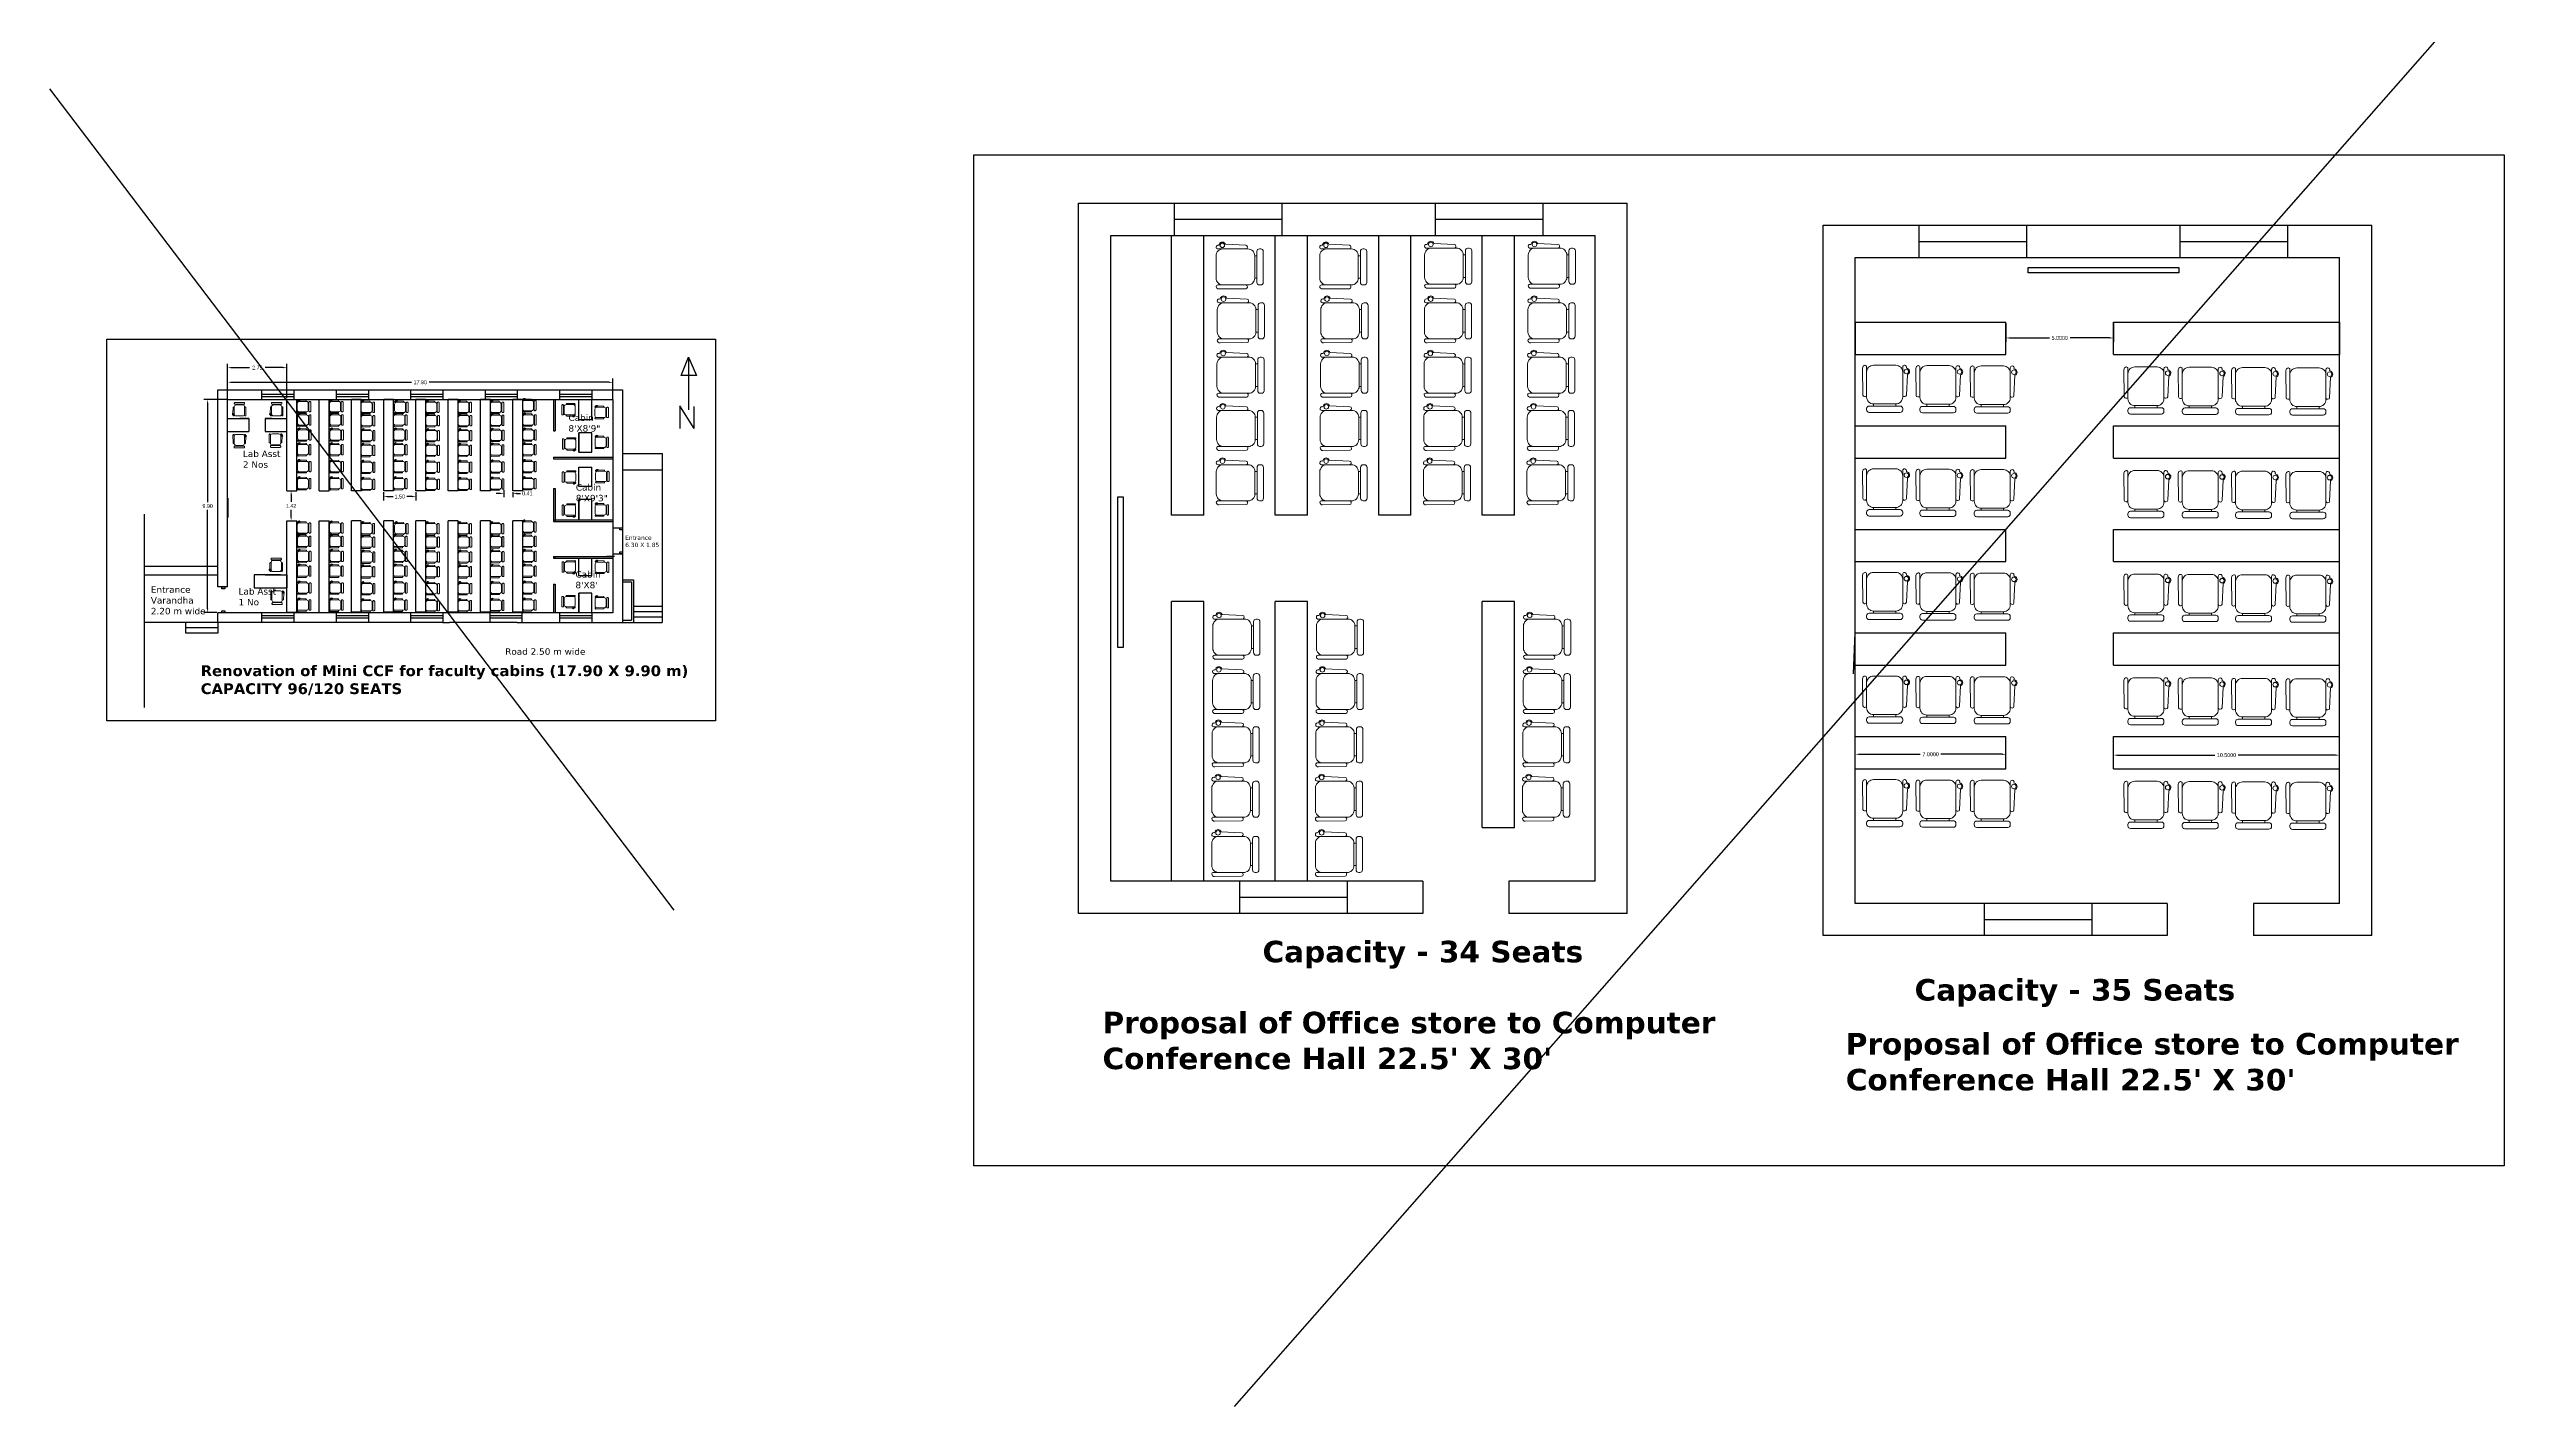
# Model space of a CAD drawing. Header units: inches. Extents: x 23 to 629, y -355 to 51.
# Drawn here: x 133 to 248.1, y -97.2 to -34.2 of the extents above; entities that cross this region are included whole.
import ezdxf

# ---------------------------------------------------------------- set-up
doc = ezdxf.new("R2010")
doc.units = ezdxf.units.IN
doc.header["$MEASUREMENT"] = 0
doc.layers.add('FUR', color=252, linetype='Continuous', lineweight=9)
doc.layers.add('FURN', color=252, linetype='Continuous', lineweight=9)
doc.dimstyles.get("Standard").update_dxf_attribs({"dimtxt": 0.18, "dimasz": 0.18, "dimexe": 0.18, "dimexo": 0.0625, "dimgap": 0.09, "dimtad": 0, "dimtih": 1, "dimtoh": 1, "dimdec": 4, "dimzin": 0, "dimdsep": 46, "dimtxsty": 'Standard', "dimcen": 0.09, "dimadec": 0, "dimazin": 0, "dimtfac": 1, "dimtdec": 4, "dimtofl": 0, "dimtmove": 0, "dimatfit": 3, "dimfxl": 1, "dimtolj": 1, "dimtzin": 0, "dimarcsym": 0})

# ---------------------------------------------------------------- blocks, each defined once
blk = doc.blocks.new('*D46')
at = {"color": 0, "lineweight": -2}
for p, q in [((141.22, -50.46), (140.17, -50.46)), ((140.35, -50.64), (140.35, -55.23)), ((140.35, -60.18), (140.35, -55.59)), ((140.77, -60.36), (140.17, -60.36))]:
    blk.add_line(p, q, dxfattribs=at)
at = {"color": 0}
for points in [[(140.32, -50.64), (140.38, -50.64), (140.35, -50.46)], [(140.32, -60.18), (140.38, -60.18), (140.35, -60.36)]]:
    blk.add_solid(points, dxfattribs=at)
at = {"layer": 'Defpoints', "color": 0}
for p in [(141.28, -50.46), (140.35, -60.36), (140.83, -60.36)]:
    blk.add_point(p, dxfattribs=at)
at = {"color": 0, "insert": (140.35, -55.41), "char_height": 0.18, "attachment_point": 5}
blk.add_mtext('\\A1;9.90', dxfattribs=at)
blk = doc.blocks.new('*D47')
at = {"color": 0, "lineweight": -2}
for p, q in [((141.28, -50.46), (141.28, -49.48)), ((159.18, -50.46), (159.18, -49.48)), ((141.46, -49.66), (149.83, -49.66)), ((159, -49.66), (150.64, -49.66))]:
    blk.add_line(p, q, dxfattribs=at)
at = {"color": 0}
for points in [[(141.46, -49.63), (141.46, -49.69), (141.28, -49.66)], [(159, -49.63), (159, -49.69), (159.18, -49.66)]]:
    blk.add_solid(points, dxfattribs=at)
at = {"layer": 'Defpoints', "color": 0}
for p in [(141.28, -50.52), (159.18, -49.66), (159.18, -50.52)]:
    blk.add_point(p, dxfattribs=at)
at = {"color": 0, "insert": (150.23, -49.66), "char_height": 0.18, "attachment_point": 5}
blk.add_mtext('\\A1;17.90', dxfattribs=at)
blk = doc.blocks.new('CINE CHAIR')
at = {"layer": 'FUR', "color": 48, "lineweight": 0}
for p, q in [((448043.776, 57308.306), (448043.8, 57308.306)), ((448043.776, 57308.058), (448043.8, 57308.058))]:
    blk.add_line(p, q, dxfattribs=at)
blk.add_lwpolyline([(448043.45, 57308.434), (448043.678, 57308.423, -0.388092), (448043.695, 57308.404), (448043.695, 57308.401, -0.414214), (448043.676, 57308.382), (448043.367, 57308.382, -0.414214), (448043.348, 57308.401), (448043.348, 57308.404, -0.491313), (448043.377, 57308.423), (448043.384, 57308.436)], format="xyb", dxfattribs=at)
for points in [[(448043.424, 57308.382), (448043.7, 57308.382, -0.414214), (448043.776, 57308.306), (448043.776, 57308.058, -0.414214), (448043.7, 57307.982), (448043.424, 57307.982, -0.414214), (448043.348, 57308.058), (448043.348, 57308.306, -0.414214)], [(448043.828, 57308.382), (448043.842, 57308.382, -0.414214), (448043.871, 57308.353), (448043.871, 57308.01, -0.414214), (448043.842, 57307.982), (448043.828, 57307.982, -0.414214), (448043.8, 57308.01), (448043.8, 57308.353, -0.414214)], [(448043.379, 57307.938), (448043.678, 57307.94, 0.393133), (448043.695, 57307.959), (448043.695, 57307.963, 0.414214), (448043.676, 57307.982), (448043.367, 57307.982, 0.414214), (448043.348, 57307.963), (448043.348, 57307.966, 0.435766)]]:
    blk.add_lwpolyline(points, format="xyb", close=True, dxfattribs=at)
blk.add_circle((448043.417, 57308.422), 0.0249, dxfattribs=at)
blk.add_arc((448043.417, 57308.422), 0.0356, 19.6628, 156.9494, dxfattribs=at)
blk = doc.blocks.new('*D48')
at = {"color": 0, "lineweight": -2}
for p, q in [((144.09, -54.7), (144.41, -54.7)), ((144.23, -54.88), (144.23, -55.22)), ((144.09, -56.1), (144.41, -56.1)), ((144.23, -55.92), (144.23, -55.58))]:
    blk.add_line(p, q, dxfattribs=at)
at = {"color": 0}
for points in [[(144.2, -54.88), (144.26, -54.88), (144.23, -54.7)], [(144.2, -55.92), (144.26, -55.92), (144.23, -56.1)]]:
    blk.add_solid(points, dxfattribs=at)
at = {"layer": 'Defpoints', "color": 0}
for p in [(144.03, -54.7), (144.23, -54.7), (144.03, -56.1)]:
    blk.add_point(p, dxfattribs=at)
at = {"color": 0, "insert": (144.23, -55.4), "char_height": 0.18, "attachment_point": 5}
blk.add_mtext('\\A1;1.42', dxfattribs=at)
blk = doc.blocks.new('*D49')
at = {"color": 0, "lineweight": -2}
for p, q in [((148.53, -54.76), (148.53, -55.15)), ((148.71, -54.97), (148.97, -54.97)), ((149.85, -54.97), (149.6, -54.97)), ((150.03, -54.76), (150.03, -55.15))]:
    blk.add_line(p, q, dxfattribs=at)
at = {"color": 0}
for points in [[(148.71, -54.94), (148.71, -55), (148.53, -54.97)], [(149.85, -54.94), (149.85, -55), (150.03, -54.97)]]:
    blk.add_solid(points, dxfattribs=at)
at = {"layer": 'Defpoints', "color": 0}
for p in [(148.53, -54.7), (150.03, -54.7), (150.03, -54.97)]:
    blk.add_point(p, dxfattribs=at)
at = {"color": 0, "insert": (149.28, -54.97), "char_height": 0.18, "attachment_point": 5}
blk.add_mtext('\\A1;1.50', dxfattribs=at)
blk = doc.blocks.new('*D50')
at = {"color": 0, "lineweight": -2}
for p, q in [((153.94, -54.82), (153.76, -54.82)), ((154.12, -54.65), (154.12, -55)), ((154.53, -54.76), (154.53, -55)), ((154.71, -54.82), (154.89, -54.82))]:
    blk.add_line(p, q, dxfattribs=at)
at = {"color": 0}
for points in [[(153.94, -54.79), (153.94, -54.85), (154.12, -54.82)], [(154.71, -54.79), (154.71, -54.85), (154.53, -54.82)]]:
    blk.add_solid(points, dxfattribs=at)
at = {"layer": 'Defpoints', "color": 0}
for p in [(154.12, -54.59), (154.53, -54.7), (154.53, -54.82)]:
    blk.add_point(p, dxfattribs=at)
at = {"color": 0, "insert": (155.21, -54.82), "char_height": 0.18, "attachment_point": 5}
blk.add_mtext('\\A1;0.41', dxfattribs=at)
blk = doc.blocks.new('*D51')
at = {"color": 0, "lineweight": -2}
for p, q in [((141.28, -50.4), (141.28, -48.8)), ((141.46, -48.98), (142.3, -48.98)), ((143.85, -48.98), (143.02, -48.98)), ((144.03, -50.4), (144.03, -48.8))]:
    blk.add_line(p, q, dxfattribs=at)
at = {"color": 0}
for points in [[(141.46, -48.95), (141.46, -49.01), (141.28, -48.98)], [(143.85, -48.95), (143.85, -49.01), (144.03, -48.98)]]:
    blk.add_solid(points, dxfattribs=at)
at = {"layer": 'Defpoints', "color": 0}
for p in [(144.03, -48.98), (141.28, -50.46), (144.03, -50.46)]:
    blk.add_point(p, dxfattribs=at)
at = {"color": 0, "insert": (142.66, -48.98), "char_height": 0.18, "attachment_point": 5}
blk.add_mtext('\\A1;2.75', dxfattribs=at)
blk = doc.blocks.new('*D64')
at = {"color": 0, "lineweight": -2}
for p, q in [((223.92, -46.93), (223.92, -47.78)), ((228.92, -46.93), (228.92, -47.78)), ((224.1, -47.6), (225.94, -47.6)), ((228.74, -47.6), (226.9, -47.6))]:
    blk.add_line(p, q, dxfattribs=at)
at = {"color": 0}
for points in [[(224.1, -47.57), (224.1, -47.63), (223.92, -47.6)], [(228.74, -47.57), (228.74, -47.63), (228.92, -47.6)]]:
    blk.add_solid(points, dxfattribs=at)
at = {"layer": 'Defpoints', "color": 0}
for p in [(223.92, -46.87), (228.92, -46.87), (228.92, -47.6)]:
    blk.add_point(p, dxfattribs=at)
at = {"color": 0, "insert": (226.42, -47.6), "char_height": 0.18, "attachment_point": 5}
blk.add_mtext('\\A1;5.0000', dxfattribs=at)
blk = doc.blocks.new('*D65')
at = {"color": 0, "lineweight": -2}
for p, q in [((228.92, -67.55), (228.92, -66.8)), ((229.1, -66.98), (233.63, -66.98)), ((239.24, -66.98), (234.71, -66.98)), ((239.42, -67.55), (239.42, -66.8))]:
    blk.add_line(p, q, dxfattribs=at)
at = {"color": 0}
for points in [[(229.1, -66.95), (229.1, -67.01), (228.92, -66.98)], [(239.24, -66.95), (239.24, -67.01), (239.42, -66.98)]]:
    blk.add_solid(points, dxfattribs=at)
at = {"layer": 'Defpoints', "color": 0}
for p in [(228.92, -66.98), (228.92, -67.62), (239.42, -67.62)]:
    blk.add_point(p, dxfattribs=at)
at = {"color": 0, "insert": (234.17, -66.98), "char_height": 0.18, "attachment_point": 5}
blk.add_mtext('\\A1;10.5000', dxfattribs=at)
blk = doc.blocks.new('*D66')
at = {"color": 0, "lineweight": -2}
for p, q in [((216.92, -67.55), (216.92, -66.76)), ((223.92, -67.55), (223.92, -66.76)), ((217.1, -66.94), (219.94, -66.94)), ((223.74, -66.94), (220.9, -66.94))]:
    blk.add_line(p, q, dxfattribs=at)
at = {"color": 0}
for points in [[(217.1, -66.91), (217.1, -66.97), (216.92, -66.94)], [(223.74, -66.91), (223.74, -66.97), (223.92, -66.94)]]:
    blk.add_solid(points, dxfattribs=at)
at = {"layer": 'Defpoints', "color": 0}
for p in [(216.92, -66.94), (216.92, -67.62), (223.92, -67.62)]:
    blk.add_point(p, dxfattribs=at)
at = {"color": 0, "insert": (220.42, -66.94), "char_height": 0.18, "attachment_point": 5}
blk.add_mtext('\\A1;7.0000', dxfattribs=at)

msp = doc.modelspace()

# ---------------------------------------------------------------- linework, layer by layer
for p, q in [((248.1092, -28.97581), (188.05314, -97.23821)), ((133.00273, -36.02943), (162.01222, -74.18687)), ((180.82352, -41.33389), (206.32352, -41.33389)), ((180.82352, -74.33389), (180.82352, -41.33389)), ((185.28799, -42.83389), (185.28799, -41.33389)), ((190.28799, -42.83389), (190.28799, -41.33389)), ((197.41661, -42.83389), (197.41661, -41.33389)), ((202.41661, -42.83389), (202.41661, -41.33389)), ((206.32352, -74.33389), (206.32352, -41.33389)), ((185.28799, -42.08389), (190.28799, -42.08389)), ((197.41661, -42.08389), (202.41661, -42.08389)), ((215.41924, -42.36705), (240.91924, -42.36705)), ((215.41924, -75.36705), (215.41924, -42.36705)), ((219.88371, -43.86705), (219.88371, -42.36705)), ((224.88371, -43.86705), (224.88371, -42.36705)), ((232.01234, -43.86705), (232.01234, -42.36705)), ((237.01234, -43.86705), (237.01234, -42.36705)), ((240.91924, -75.36705), (240.91924, -42.36705)), ((182.32352, -42.83389), (204.82352, -42.83389)), ((182.32352, -72.83389), (182.32352, -42.83389)), ((185.14566, -55.83689), (185.14566, -42.83389)), ((185.14566, -55.83689), (185.14566, -42.83389)), ((185.14566, -55.83689), (185.14566, -42.83389)), ((186.64566, -55.83689), (186.64566, -42.83389)), ((189.95809, -55.83689), (189.95809, -42.83389)), ((191.45809, -55.83689), (191.45809, -42.83389)), ((194.77051, -55.83689), (194.77051, -42.83389)), ((196.27051, -55.83689), (196.27051, -42.83389)), ((199.58294, -55.83689), (199.58294, -42.83389)), ((201.08294, -55.83689), (201.08294, -42.83389)), ((204.82352, -72.83389), (204.82352, -42.83389)), ((219.88371, -43.11705), (224.88371, -43.11705)), ((232.01234, -43.11705), (237.01234, -43.11705)), ((216.91924, -43.86705), (239.41924, -43.86705)), ((216.91924, -73.86705), (216.91924, -43.86705)), ((224.95776, -44.57187), (224.95776, -44.32187)), ((224.95776, -44.32187), (231.95776, -44.32187)), ((231.95776, -44.57187), (224.95776, -44.57187)), ((231.95776, -44.32187), (231.95776, -44.57187)), ((239.41924, -73.86705), (239.41924, -43.86705)), ((216.91924, -46.86705), (223.91924, -46.86705)), ((216.91924, -46.86705), (223.91924, -46.86705)), ((216.91924, -46.86705), (216.91924, -48.36705)), ((223.91924, -48.36705), (223.91924, -46.86705)), ((228.91924, -46.86705), (239.41924, -46.86705)), ((228.91924, -48.36705), (228.91924, -46.86705)), ((239.41924, -46.86705), (239.41924, -48.36705)), ((162.34864, -49.34718), (162.6922, -48.49537)), ((163.0616, -49.34718), (162.34864, -49.34718)), ((162.6922, -48.49537), (163.0616, -49.34718)), ((162.6922, -48.49537), (162.6922, -50.94039)), ((216.91924, -48.36705), (223.91924, -48.36705)), ((228.91924, -48.36705), (239.41924, -48.36705)), ((140.8302, -59.16248), (140.8302, -50.01248)), ((140.8302, -50.01248), (159.1802, -50.01248)), ((141.2802, -59.16248), (141.2802, -50.46248)), ((141.2802, -50.46248), (159.1802, -50.46248)), ((142.8602, -50.01248), (142.8602, -50.46248)), ((142.8602, -50.21248), (144.3602, -50.21248)), ((142.8602, -50.31248), (144.3602, -50.31248)), ((144.3602, -50.01248), (144.3602, -50.46248)), ((145.5802, -50.46248), (156.0052, -50.46248)), ((146.3202, -50.01248), (146.3202, -50.46248)), ((146.3202, -50.21248), (147.8202, -50.21248)), ((146.3202, -50.31248), (147.8202, -50.31248)), ((147.8202, -50.01248), (147.8202, -50.46248)), ((149.7802, -50.01248), (149.7802, -50.46248)), ((149.7802, -50.21248), (151.2802, -50.21248)), ((149.7802, -50.31248), (151.2802, -50.31248)), ((151.2802, -50.01248), (151.2802, -50.46248)), ((153.2402, -50.01248), (153.2402, -50.46248)), ((153.2402, -50.21248), (154.7402, -50.21248)), ((153.2402, -50.31248), (154.7402, -50.31248)), ((154.7402, -50.01248), (154.7402, -50.46248)), ((156.4302, -50.46248), (156.4302, -51.91248)), ((156.5052, -50.46248), (156.5052, -51.91248)), ((156.7002, -50.01248), (156.7002, -50.46248)), ((156.7002, -50.21248), (158.2002, -50.21248)), ((156.7002, -50.31248), (158.2002, -50.31248)), ((157.6002, -51.40598), (157.6002, -50.46248)), ((158.2002, -50.01248), (158.2002, -50.46248)), ((158.2002, -51.40598), (158.2002, -50.46248)), ((159.1802, -50.01248), (159.6302, -50.01248)), ((159.1802, -50.46248), (159.1802, -56.0623)), ((159.6302, -50.01248), (159.6302, -56.0623)), ((141.2802, -51.34054), (142.26889, -51.34054)), ((142.26889, -51.34054), (141.84389, -51.34054)), ((142.26889, -51.34054), (142.26889, -51.94054)), ((143.34389, -51.34054), (143.01889, -51.34054)), ((143.01889, -51.34054), (144.0302, -51.34054)), ((143.01889, -51.34054), (143.01889, -51.94054)), ((158.2002, -51.40598), (157.6002, -51.40598)), ((162.95489, -51.81032), (162.2863, -50.74933)), ((162.2863, -50.74933), (162.2863, -51.81032)), ((162.95489, -51.81032), (162.95489, -50.7788)), ((162.95489, -51.81032), (162.95489, -50.92616)), ((216.91924, -51.67947), (223.91924, -51.67947)), ((216.91924, -53.17947), (216.91924, -51.67947)), ((223.91924, -53.17947), (223.91924, -51.67947)), ((228.91924, -51.67947), (239.41924, -51.67947)), ((228.91924, -53.17947), (228.91924, -51.67947)), ((141.2802, -51.94054), (142.26889, -51.94054)), ((143.01889, -51.94054), (144.0302, -51.94054)), ((156.4302, -51.91248), (156.5052, -51.91248)), ((157.6002, -52.00598), (157.6002, -52.91248)), ((157.6002, -52.91248), (157.6002, -52.00598)), ((158.2002, -52.00598), (157.6002, -52.00598)), ((157.6002, -52.91248), (158.2002, -52.91248)), ((158.2002, -52.91248), (158.2002, -52.00598)), ((156.4302, -53.13748), (156.4302, -53.21248)), ((156.4302, -53.13748), (159.1802, -53.13748)), ((156.4302, -53.13748), (159.1802, -53.13748)), ((156.4302, -53.21248), (159.1802, -53.21248)), ((157.6002, -54.49864), (157.6002, -53.59891)), ((157.6002, -53.59891), (158.2002, -53.59891)), ((158.2002, -54.49864), (158.2002, -53.59891)), ((159.6302, -52.97183), (161.4802, -52.97183)), ((159.6302, -53.72183), (161.4802, -53.72183)), ((161.4802, -52.97183), (161.4802, -60.81248)), ((216.91924, -53.17947), (223.91924, -53.17947)), ((228.91924, -53.17947), (239.41924, -53.17947)), ((141.2818, -55.03892), (141.2818, -55.93892)), ((156.4302, -54.59891), (156.4302, -56.12391)), ((156.4302, -54.59891), (156.5052, -54.59891)), ((156.5052, -54.59891), (156.5052, -56.12391)), ((158.2002, -54.49864), (157.6002, -54.49864)), ((157.6002, -55.09864), (157.6002, -56.04891)), ((157.6002, -56.04891), (157.6002, -55.09864)), ((158.2002, -55.09864), (157.6002, -55.09864)), ((158.2002, -56.04891), (158.2002, -55.09864)), ((182.64476, -54.98322), (182.89476, -54.98322)), ((182.64476, -61.98322), (182.64476, -54.98322)), ((182.89476, -54.98322), (182.89476, -61.98322)), ((137.39293, -55.78622), (137.39293, -64.76113)), ((156.4302, -56.04891), (159.1802, -56.04891)), ((156.4302, -56.12391), (159.1802, -56.12391)), ((159.1802, -56.0623), (159.1802, -56.31248)), ((159.1802, -56.31248), (159.1802, -56.42391)), ((159.6302, -56.0623), (159.6302, -56.21248)), ((159.6302, -56.21248), (159.6302, -56.51279)), ((186.64566, -55.83689), (185.14566, -55.83689)), ((191.45809, -55.83689), (189.95809, -55.83689)), ((196.27051, -55.83689), (194.77051, -55.83689)), ((201.08294, -55.83689), (199.58294, -55.83689)), ((159.1802, -56.42391), (159.1802, -57.88103)), ((159.1802, -56.42391), (159.6302, -56.42391)), ((159.6302, -56.42391), (159.6302, -57.96991)), ((216.91924, -56.4919), (223.91924, -56.4919)), ((216.91924, -57.9919), (216.91924, -56.4919)), ((223.91924, -57.9919), (223.91924, -56.4919)), ((228.91924, -56.4919), (239.41924, -56.4919)), ((228.91924, -57.9919), (228.91924, -56.4919)), ((140.8302, -58.21248), (137.39293, -58.21248)), ((140.8302, -58.61248), (137.39293, -58.61248)), ((143.0302, -58.61025), (142.5052, -58.61025)), ((142.5052, -58.61025), (142.5052, -59.21025)), ((143.7302, -58.61025), (143.0302, -58.61025)), ((143.0302, -58.61025), (144.0302, -58.61025)), ((144.0302, -58.61025), (144.0302, -59.21025)), ((156.4302, -57.74909), (156.4302, -57.82409)), ((156.4302, -57.74909), (159.1802, -57.74909)), ((156.4302, -57.82409), (159.1802, -57.82409)), ((156.5052, -57.74909), (156.5052, -57.82409)), ((157.6002, -58.65023), (157.6002, -57.82409)), ((157.6002, -58.64909), (157.6002, -58.65023)), ((158.2002, -58.65023), (157.6002, -58.65023)), ((158.2002, -58.65023), (158.2002, -57.82409)), ((159.25065, -57.74909), (158.90308, -57.74909)), ((159.1802, -57.62391), (159.6302, -57.62391)), ((159.1802, -57.88103), (159.1802, -60.36248)), ((159.6302, -57.96991), (159.6302, -60.81248)), ((216.91924, -57.9919), (223.91924, -57.9919)), ((228.91924, -57.9919), (239.41924, -57.9919)), ((141.2802, -59.16248), (140.8302, -59.16248)), ((142.5052, -59.21025), (144.0302, -59.21025)), ((156.4302, -59.03748), (156.4302, -60.36248)), ((156.4302, -59.03748), (156.5052, -59.03748)), ((156.5052, -59.03748), (156.5052, -60.36248)), ((156.5052, -59.03748), (156.5052, -60.03748)), ((157.6002, -59.46362), (157.6002, -60.36248)), ((157.6002, -60.36248), (157.6002, -59.46362)), ((158.2002, -59.46362), (157.6002, -59.46362)), ((158.2002, -60.36248), (158.2002, -59.46362)), ((159.6302, -58.83473), (160.14627, -58.83473)), ((159.6302, -58.93473), (160.04627, -58.93473)), ((160.04627, -58.93473), (160.04627, -60.71248)), ((160.14627, -58.83473), (160.14627, -60.81248)), ((185.14566, -72.83389), (185.14566, -59.83689)), ((185.14566, -72.83389), (185.14566, -59.83689)), ((186.64566, -59.83689), (185.14566, -59.83689)), ((186.64566, -72.83389), (186.64566, -59.83689)), ((189.95809, -72.83389), (189.95809, -59.83689)), ((191.45809, -59.83689), (189.95809, -59.83689)), ((191.45809, -72.83389), (191.45809, -59.83689)), ((199.58294, -70.33689), (199.58294, -59.83689)), ((201.08294, -59.83689), (199.58294, -59.83689)), ((201.08294, -70.33689), (201.08294, -59.83689)), ((151.2802, -60.81248), (137.39293, -60.81248)), ((140.8302, -60.81248), (139.3302, -60.81248)), ((139.3302, -61.31248), (139.3302, -60.81248)), ((140.8302, -60.81248), (140.8302, -60.36248)), ((141.8302, -60.36248), (140.8302, -60.36248)), ((140.8302, -60.81248), (140.8302, -61.31248)), ((152.2802, -60.36248), (141.8302, -60.36248)), ((142.8602, -60.36248), (142.8602, -60.81248)), ((144.3602, -60.51248), (142.8602, -60.51248)), ((144.3602, -60.61248), (142.8602, -60.61248)), ((144.3602, -60.36248), (144.3602, -60.81248)), ((146.3202, -60.36248), (146.3202, -60.81248)), ((147.8202, -60.51248), (146.3202, -60.51248)), ((147.8202, -60.61248), (146.3202, -60.61248)), ((147.8202, -60.36248), (147.8202, -60.81248)), ((149.7802, -60.36248), (149.7802, -60.81248)), ((149.7802, -60.36248), (149.7802, -60.81248)), ((151.2802, -60.51248), (149.7802, -60.51248)), ((151.2802, -60.61248), (149.7802, -60.61248)), ((151.2802, -60.36248), (151.2802, -60.81248)), ((151.2802, -60.36248), (151.2802, -60.81248)), ((151.2802, -60.81248), (151.59646, -60.81248)), ((154.7402, -60.81248), (151.59646, -60.81248)), ((155.7402, -60.36248), (152.2802, -60.36248)), ((153.45819, -60.36248), (153.45819, -60.81248)), ((153.45819, -60.36248), (153.45819, -60.81248)), ((154.95819, -60.51248), (153.45819, -60.51248)), ((154.95819, -60.61248), (153.45819, -60.61248)), ((154.7402, -60.81248), (160.14627, -60.81248)), ((154.95819, -60.36248), (154.95819, -60.81248)), ((154.95819, -60.36248), (154.95819, -60.81248)), ((159.1802, -60.36248), (155.7402, -60.36248)), ((156.7002, -60.36248), (156.7002, -60.81248)), ((158.2002, -60.51248), (156.7002, -60.51248)), ((158.2002, -60.61248), (156.7002, -60.61248)), ((158.2002, -60.36248), (158.2002, -60.81248)), ((159.6302, -60.71248), (160.04627, -60.71248)), ((160.14627, -60.06248), (161.4802, -60.06248)), ((160.14627, -60.31248), (161.4802, -60.31248)), ((160.14627, -60.56248), (161.4802, -60.56248)), ((160.14627, -60.81248), (161.4802, -60.81248)), ((140.8302, -61.06248), (139.3302, -61.06248)), ((140.8302, -61.31248), (139.3302, -61.31248)), ((182.89476, -61.98322), (182.64476, -61.98322)), ((216.84312, -63.19787), (216.91924, -61.30432)), ((216.91924, -61.30432), (223.91924, -61.30432)), ((223.91924, -62.80432), (223.91924, -61.30432)), ((228.91924, -61.30432), (239.41924, -61.30432)), ((228.91924, -62.80432), (228.91924, -61.30432)), ((216.91924, -62.80432), (223.91924, -62.80432)), ((228.91924, -62.80432), (239.41924, -62.80432)), ((216.91924, -66.11675), (223.91924, -66.11675)), ((216.91924, -67.61675), (216.91924, -66.11675)), ((223.91924, -67.61675), (223.91924, -66.11675)), ((228.91924, -66.11675), (239.41924, -66.11675)), ((228.91924, -67.61675), (228.91924, -66.11675)), ((216.91924, -67.61675), (223.91924, -67.61675)), ((228.91924, -67.61675), (239.41924, -67.61675)), ((199.58294, -70.33689), (201.08294, -70.33689)), ((196.82352, -72.83389), (182.32352, -72.83389)), ((188.32352, -74.33389), (188.32352, -72.83389)), ((188.32352, -73.58389), (193.32352, -73.58389)), ((193.32352, -74.33389), (193.32352, -72.83389)), ((196.82352, -72.83389), (196.82352, -74.33389)), ((204.82352, -72.83389), (200.82352, -72.83389)), ((200.82352, -72.83389), (200.82352, -74.33389)), ((196.82352, -74.33389), (180.82352, -74.33389)), ((206.32352, -74.33389), (200.82352, -74.33389)), ((231.41924, -73.86705), (216.91924, -73.86705)), ((222.91924, -75.36705), (222.91924, -73.86705)), ((222.91924, -74.61705), (227.91924, -74.61705)), ((227.91924, -75.36705), (227.91924, -73.86705)), ((231.41924, -73.86705), (231.41924, -75.36705)), ((235.41924, -73.86705), (235.41924, -75.36705)), ((239.41924, -73.86705), (235.41924, -73.86705)), ((231.41924, -75.36705), (215.41924, -75.36705)), ((240.91924, -75.36705), (235.41924, -75.36705))]:
    msp.add_line(p, q)
at = {"color": 1}
for p, q in [((144.0302, -54.70248), (144.0302, -50.46248)), ((144.0302, -50.46248), (144.4902, -50.46248)), ((144.4902, -54.70248), (144.4902, -50.46248)), ((145.5302, -54.70248), (145.5302, -50.46248)), ((145.5302, -50.46248), (145.9902, -50.46248)), ((145.9902, -54.70248), (145.9902, -50.46248)), ((147.0302, -54.70248), (147.0302, -50.46248)), ((147.4902, -50.46248), (147.0302, -50.46248)), ((147.4902, -54.70248), (147.4902, -50.46248)), ((148.5302, -54.70248), (148.5302, -50.46248)), ((148.9902, -50.46248), (148.5302, -50.46248)), ((148.9902, -54.70248), (148.9902, -50.46248)), ((150.0302, -54.70248), (150.0302, -50.46248)), ((150.4902, -50.46248), (150.0302, -50.46248)), ((150.4902, -54.70248), (150.4902, -50.46248)), ((151.5302, -54.70248), (151.5302, -50.46248)), ((151.9902, -50.46248), (151.5302, -50.46248)), ((151.9902, -54.70248), (151.9902, -50.46248)), ((153.0302, -54.70248), (153.0302, -50.46248)), ((153.4902, -50.46248), (153.0302, -50.46248)), ((153.4902, -54.70248), (153.4902, -50.46248)), ((154.5302, -54.70248), (154.5302, -50.46248)), ((154.9902, -50.46248), (154.5302, -50.46248)), ((154.9902, -54.70248), (154.9902, -50.46248)), ((144.0302, -54.70248), (144.4902, -54.70248)), ((145.5302, -54.70248), (145.9902, -54.70248)), ((147.4902, -54.70248), (147.0302, -54.70248)), ((148.9902, -54.70248), (148.5302, -54.70248)), ((150.4902, -54.70248), (150.0302, -54.70248)), ((151.9902, -54.70248), (151.5302, -54.70248)), ((153.4902, -54.70248), (153.0302, -54.70248)), ((154.9902, -54.70248), (154.5302, -54.70248)), ((144.0302, -60.34248), (144.0302, -56.10248)), ((144.0302, -56.10248), (144.4902, -56.10248)), ((144.4902, -60.34248), (144.4902, -56.10248)), ((145.5302, -60.34248), (145.5302, -56.10248)), ((145.5302, -56.10248), (145.9902, -56.10248)), ((145.9902, -60.34248), (145.9902, -56.10248)), ((147.0302, -60.34248), (147.0302, -56.10248)), ((147.4902, -56.10248), (147.0302, -56.10248)), ((147.4902, -60.34248), (147.4902, -56.10248)), ((148.5302, -60.34248), (148.5302, -56.10248)), ((148.9902, -56.10248), (148.5302, -56.10248)), ((148.9902, -60.34248), (148.9902, -56.10248)), ((150.0302, -60.34248), (150.0302, -56.10248)), ((150.4902, -56.10248), (150.0302, -56.10248)), ((150.4902, -60.34248), (150.4902, -56.10248)), ((151.5302, -60.34248), (151.5302, -56.10248)), ((151.9902, -56.10248), (151.5302, -56.10248)), ((151.9902, -60.34248), (151.9902, -56.10248)), ((153.0302, -60.34248), (153.0302, -56.10248)), ((153.4902, -56.10248), (153.0302, -56.10248)), ((153.4902, -60.34248), (153.4902, -56.10248)), ((154.5302, -60.34248), (154.5302, -56.10248)), ((154.9902, -56.10248), (154.5302, -56.10248)), ((154.9902, -60.34248), (154.9902, -56.10248)), ((144.0302, -60.34248), (144.4902, -60.34248)), ((147.4902, -60.34248), (147.0302, -60.34248)), ((148.9902, -60.34248), (148.5302, -60.34248)), ((150.4902, -60.34248), (150.0302, -60.34248)), ((151.9902, -60.34248), (151.5302, -60.34248)), ((153.4902, -60.34248), (153.0302, -60.34248)), ((154.9902, -60.34248), (154.5302, -60.34248))]:
    msp.add_line(p, q, dxfattribs=at)
for points in [[(175.95533, -39.09275), (247.06563, -39.09275), (247.06563, -86.0566), (175.95533, -86.0566)], [(135.66439, -47.65225), (163.9503, -47.65225), (163.9503, -65.38789), (135.66439, -65.38789)], [(159.63069, -56.42605), (159.63069, -56.51279), (159.502, -56.51279), (159.502, -56.42605)], [(159.63069, -57.53932), (159.63069, -57.62605), (159.502, -57.62605), (159.502, -57.53932)], [(141.14585, -59.16383), (141.14585, -59.25056), (141.01716, -59.25056), (141.01716, -59.16383)], [(141.14585, -60.27564), (141.14585, -60.36237), (141.01716, -60.36237), (141.01716, -60.27564)]]:
    msp.add_lwpolyline(points, close=True)

# ---------------------------------------------------------------- block references
at = {"layer": 'FURN'}
for p, xscale, yscale, zscale, rotation in [((-1877297.21906, -240160.43668), 4.190400000000028, 4.19040000000001, 4.190399999999999, 359.9991434073997), ((-1877292.40664, -240160.43668), 4.190400000000028, 4.19040000000001, 4.190399999999999, 359.9991434073997), ((-1877287.52897, -240160.4022), 4.190400000000028, 4.19040000000001, 4.190399999999999, 359.9991434073997), ((-1877282.71654, -240160.4022), 4.190400000000028, 4.19040000000001, 4.190399999999999, 359.9991434073997), ((-1877297.16558, -240162.94116), 4.190400000000028, 4.19040000000001, 4.190399999999999, 359.9991434073997), ((-1877292.35316, -240162.94116), 4.190400000000028, 4.19040000000001, 4.190399999999999, 359.9991434073997), ((-1877287.54073, -240162.94116), 4.190400000000028, 4.19040000000001, 4.190399999999999, 359.9991434073997), ((-1877282.72831, -240162.94116), 4.190400000000028, 4.19040000000001, 4.190399999999999, 359.9991434073997), ((-1877297.17931, -240165.46614), 4.190400000000028, 4.19040000000001, 4.190399999999999, 359.9991434073997), ((-1877292.36688, -240165.46614), 4.190400000000028, 4.19040000000001, 4.190399999999999, 359.9991434073997), ((-1877287.55446, -240165.46614), 4.190400000000028, 4.19040000000001, 4.190399999999999, 359.9991434073997), ((-1877282.74203, -240165.46614), 4.190400000000028, 4.19040000000001, 4.190399999999999, 359.9991434073997), ((-239897.8531, 1877435.56636), 4.190400000000028, 4.19040000000001, 4.190399999999999, 269.9991434073997), ((-239895.37808, 1877435.54815), 4.190400000000028, 4.19040000000001, 4.190399999999999, 269.9991434073997), ((-239892.8531, 1877435.53442), 4.190400000000028, 4.19040000000001, 4.190399999999999, 269.9991434073997), ((-239885.71027, 1877435.48986), 4.190400000000028, 4.19040000000001, 4.190399999999999, 269.9991434073997), ((-239883.18503, 1877435.47614), 4.190400000000028, 4.19040000000001, 4.190399999999999, 269.9991434073997), ((-239880.71, 1877435.45792), 4.190400000000028, 4.19040000000001, 4.190399999999999, 269.9991434073997), ((-239878.18502, 1877435.4442), 4.190400000000028, 4.19040000000001, 4.190399999999999, 269.9991434073997), ((68903.61003, -537704.26799), 1.200000000000007, 1.200000000000003, 1.2, 89.99914340739974), ((68905.33611, -537704.26417), 1.200000000000007, 1.200000000000003, 1.2, 89.99914340739974), ((-537508.53163, -68812.56994), 1.200000000000004, 1.200000000000003, 1.2, 359.9991434073998), ((-537507.02992, -68812.57101), 1.200000000000004, 1.200000000000003, 1.2, 359.9991434073998), ((-537505.56561, -68812.6027), 1.200000000000004, 1.200000000000003, 1.2, 359.9991434073998), ((-537504.0078, -68812.6027), 1.200000000000004, 1.200000000000003, 1.2, 359.9991434073998), ((-537502.56561, -68812.6027), 1.200000000000004, 1.200000000000003, 1.2, 359.9991434073998), ((-537501.06561, -68812.6027), 1.200000000000004, 1.200000000000003, 1.2, 359.9991434073998), ((-537499.56561, -68812.6027), 1.200000000000004, 1.200000000000003, 1.2, 359.9991434073998), ((-537498.06363, -68812.51841), 1.200000000000004, 1.200000000000003, 1.2, 359.9991434073998), ((537810.47712, 68710.84288), 1.200000000000006, 1.200000000000003, 1.2, 179.9991434073998), ((-537508.52181, -68813.1928), 1.200000000000004, 1.200000000000003, 1.2, 359.9991434073998), ((-537508.51775, -68813.88766), 1.200000000000004, 1.200000000000003, 1.2, 359.9991434073998), ((-537507.02011, -68813.19386), 1.200000000000004, 1.200000000000003, 1.2, 359.9991434073998), ((-537507.01605, -68813.88872), 1.200000000000004, 1.200000000000003, 1.2, 359.9991434073998), ((-537505.5558, -68813.22556), 1.200000000000004, 1.200000000000003, 1.2, 359.9991434073998), ((-537504.05275, -68813.19379), 1.200000000000004, 1.200000000000003, 1.2, 359.9991434073998), ((-537504.04868, -68813.88865), 1.200000000000004, 1.200000000000003, 1.2, 359.9991434073998), ((-537502.55263, -68813.2243), 1.200000000000004, 1.200000000000003, 1.2, 359.9991434073998), ((-537501.05266, -68813.22309), 1.200000000000004, 1.200000000000003, 1.2, 359.9991434073998), ((-537499.55331, -68813.2092), 1.200000000000004, 1.200000000000003, 1.2, 359.9991434073998), ((-537499.54924, -68813.90406), 1.200000000000004, 1.200000000000003, 1.2, 359.9991434073998), ((-537498.05354, -68813.19216), 1.200000000000004, 1.200000000000003, 1.2, 359.9991434073998), ((-537498.04948, -68813.88701), 1.200000000000004, 1.200000000000003, 1.2, 359.9991434073998), ((-537494.69783, -68812.84221), 1.200000000000005, 1.200000000000003, 1.2, 359.9991434073998), ((-1877297.19752, -240167.94117), 4.190400000000028, 4.19040000000001, 4.190399999999999, 359.9991434073997), ((-1877292.3851, -240167.94117), 4.190400000000028, 4.19040000000001, 4.190399999999999, 359.9991434073997), ((-1877287.57267, -240167.94117), 4.190400000000028, 4.19040000000001, 4.190399999999999, 359.9991434073997), ((-1877282.76025, -240167.94117), 4.190400000000028, 4.19040000000001, 4.190399999999999, 359.9991434073997), ((-68619.95945, 537600.96469), 1.200000000000006, 1.200000000000003, 1.2, 269.9991434073997), ((-68618.27382, 537600.98953), 1.200000000000007, 1.200000000000003, 1.2, 269.9991434073997), ((-537508.52443, -68814.57239), 1.200000000000004, 1.200000000000003, 1.2, 359.9991434073998), ((-537507.02273, -68814.57345), 1.200000000000004, 1.200000000000003, 1.2, 359.9991434073998), ((-537505.55842, -68814.60514), 1.200000000000004, 1.200000000000003, 1.2, 359.9991434073998), ((-537505.55174, -68813.92042), 1.200000000000004, 1.200000000000003, 1.2, 359.9991434073998), ((-537504.05537, -68814.57338), 1.200000000000004, 1.200000000000003, 1.2, 359.9991434073998), ((-537502.55525, -68814.60388), 1.200000000000004, 1.200000000000003, 1.2, 359.9991434073998), ((-537502.54857, -68813.91916), 1.200000000000004, 1.200000000000003, 1.2, 359.9991434073998), ((-537501.05527, -68814.60267), 1.200000000000004, 1.200000000000003, 1.2, 359.9991434073998), ((-537501.04859, -68813.91794), 1.200000000000004, 1.200000000000003, 1.2, 359.9991434073998), ((-537499.55593, -68814.58879), 1.200000000000004, 1.200000000000003, 1.2, 359.9991434073998), ((-537498.05616, -68814.57174), 1.200000000000004, 1.200000000000003, 1.2, 359.9991434073998), ((537810.5066, 68709.2528), 1.200000000000006, 1.200000000000003, 1.2, 179.9991434073998), ((-537494.69299, -68814.23013), 1.200000000000005, 1.200000000000003, 1.2, 359.9991434073998), ((-537508.52514, -68816.14999), 1.200000000000004, 1.200000000000003, 1.2, 359.9991434073998), ((-537508.51887, -68815.35458), 1.200000000000004, 1.200000000000003, 1.2, 359.9991434073998), ((-537507.02343, -68816.15106), 1.200000000000004, 1.200000000000003, 1.2, 359.9991434073998), ((-537507.01716, -68815.35564), 1.200000000000004, 1.200000000000003, 1.2, 359.9991434073998), ((-537505.55913, -68816.18275), 1.200000000000004, 1.200000000000003, 1.2, 359.9991434073998), ((-537505.55285, -68815.38733), 1.200000000000004, 1.200000000000003, 1.2, 359.9991434073998), ((-537504.05607, -68816.15098), 1.200000000000004, 1.200000000000003, 1.2, 359.9991434073998), ((-537504.0498, -68815.35557), 1.200000000000004, 1.200000000000003, 1.2, 359.9991434073998), ((-537502.55596, -68816.18149), 1.200000000000004, 1.200000000000003, 1.2, 359.9991434073998), ((-537502.54968, -68815.38608), 1.200000000000004, 1.200000000000003, 1.2, 359.9991434073998), ((-537501.05598, -68816.18028), 1.200000000000004, 1.200000000000003, 1.2, 359.9991434073998), ((-537501.04971, -68815.38486), 1.200000000000004, 1.200000000000003, 1.2, 359.9991434073998), ((-537499.55663, -68816.1664), 1.200000000000004, 1.200000000000003, 1.2, 359.9991434073998), ((-537499.55036, -68815.37098), 1.200000000000004, 1.200000000000003, 1.2, 359.9991434073998), ((-537498.05687, -68816.14935), 1.200000000000004, 1.200000000000003, 1.2, 359.9991434073998), ((-537498.05059, -68815.35393), 1.200000000000004, 1.200000000000003, 1.2, 359.9991434073998), ((537810.50327, 68707.71588), 1.200000000000006, 1.200000000000003, 1.2, 179.9991434073998), ((-537494.66978, -68815.81626), 1.200000000000006, 1.200000000000003, 1.2, 359.9991434073998), ((-1877297.21125, -240170.46641), 4.190400000000028, 4.19040000000001, 4.190399999999999, 359.9991434073997), ((-1877292.39882, -240170.46641), 4.190400000000028, 4.19040000000001, 4.190399999999999, 359.9991434073997), ((-1877287.5864, -240170.46641), 4.190400000000028, 4.19040000000001, 4.190399999999999, 359.9991434073997), ((-1877282.77397, -240170.46641), 4.190400000000028, 4.19040000000001, 4.190399999999999, 359.9991434073997), ((-239897.8531, 1877430.75394), 4.190400000000028, 4.19040000000001, 4.190399999999999, 269.9991434073997), ((-239895.37808, 1877430.73572), 4.190400000000028, 4.19040000000001, 4.190399999999999, 269.9991434073997), ((-239892.8531, 1877430.722), 4.190400000000028, 4.19040000000001, 4.190399999999999, 269.9991434073997), ((-239885.71027, 1877430.67744), 4.190400000000028, 4.19040000000001, 4.190399999999999, 269.9991434073997), ((-239883.18503, 1877430.66371), 4.190400000000028, 4.19040000000001, 4.190399999999999, 269.9991434073997), ((-239880.71, 1877430.6455), 4.190400000000028, 4.19040000000001, 4.190399999999999, 269.9991434073997), ((-239878.18502, 1877430.63177), 4.190400000000028, 4.19040000000001, 4.190399999999999, 269.9991434073997), ((-537508.53163, -68818.20994), 1.200000000000004, 1.200000000000003, 1.2, 359.9991434073998), ((-537507.02992, -68818.21101), 1.200000000000004, 1.200000000000003, 1.2, 359.9991434073998), ((-537505.56561, -68818.2427), 1.200000000000004, 1.200000000000003, 1.2, 359.9991434073998), ((-537504.0078, -68818.2427), 1.200000000000004, 1.200000000000003, 1.2, 359.9991434073998), ((-537502.56561, -68818.2427), 1.200000000000004, 1.200000000000003, 1.2, 359.9991434073998), ((-537501.06561, -68818.2427), 1.200000000000004, 1.200000000000003, 1.2, 359.9991434073998), ((-537499.56561, -68818.2427), 1.200000000000004, 1.200000000000003, 1.2, 359.9991434073998), ((-537498.06363, -68818.15841), 1.200000000000004, 1.200000000000003, 1.2, 359.9991434073998), ((537810.49699, 68706.18121), 1.200000000000006, 1.200000000000003, 1.2, 179.9991434073998), ((-537494.69299, -68817.36656), 1.200000000000005, 1.200000000000003, 1.2, 359.9991434073998), ((-537508.52181, -68818.8328), 1.200000000000004, 1.200000000000003, 1.2, 359.9991434073998), ((-537508.51775, -68819.52766), 1.200000000000004, 1.200000000000003, 1.2, 359.9991434073998), ((-537507.02011, -68818.83386), 1.200000000000004, 1.200000000000003, 1.2, 359.9991434073998), ((-537507.01605, -68819.52872), 1.200000000000004, 1.200000000000003, 1.2, 359.9991434073998), ((-537505.5558, -68818.86556), 1.200000000000004, 1.200000000000003, 1.2, 359.9991434073998), ((-537505.55174, -68819.56042), 1.200000000000004, 1.200000000000003, 1.2, 359.9991434073998), ((-537504.05275, -68818.83379), 1.200000000000004, 1.200000000000003, 1.2, 359.9991434073998), ((-537504.04868, -68819.52865), 1.200000000000004, 1.200000000000003, 1.2, 359.9991434073998), ((-537502.55263, -68818.8643), 1.200000000000004, 1.200000000000003, 1.2, 359.9991434073998), ((-537502.54857, -68819.55916), 1.200000000000004, 1.200000000000003, 1.2, 359.9991434073998), ((-537501.05266, -68818.86309), 1.200000000000004, 1.200000000000003, 1.2, 359.9991434073998), ((-537501.04859, -68819.55794), 1.200000000000004, 1.200000000000003, 1.2, 359.9991434073998), ((-537499.55331, -68818.8492), 1.200000000000004, 1.200000000000003, 1.2, 359.9991434073998), ((-537499.54924, -68819.54406), 1.200000000000004, 1.200000000000003, 1.2, 359.9991434073998), ((-537498.05354, -68818.83216), 1.200000000000004, 1.200000000000003, 1.2, 359.9991434073998), ((-537498.04948, -68819.52701), 1.200000000000004, 1.200000000000003, 1.2, 359.9991434073998), ((68905.31591, -537711.49611), 1.200000000000007, 1.200000000000003, 1.2, 89.99914340739974), ((-537508.52443, -68820.21239), 1.200000000000004, 1.200000000000003, 1.2, 359.9991434073998), ((-537507.02273, -68820.21345), 1.200000000000004, 1.200000000000003, 1.2, 359.9991434073998), ((-537505.55842, -68820.24514), 1.200000000000004, 1.200000000000003, 1.2, 359.9991434073998), ((-537504.05537, -68820.21338), 1.200000000000004, 1.200000000000003, 1.2, 359.9991434073998), ((-537502.55525, -68820.24388), 1.200000000000004, 1.200000000000003, 1.2, 359.9991434073998), ((-537501.05527, -68820.24267), 1.200000000000004, 1.200000000000003, 1.2, 359.9991434073998), ((-537499.55593, -68820.22879), 1.200000000000004, 1.200000000000003, 1.2, 359.9991434073998), ((-537498.05616, -68820.21174), 1.200000000000004, 1.200000000000003, 1.2, 359.9991434073998), ((537810.49337, 68703.54312), 1.200000000000005, 1.200000000000003, 1.2, 179.9991434073998), ((-537494.67948, -68820.02905), 1.200000000000005, 1.200000000000003, 1.2, 359.9991434073998), ((-239897.8531, 1877425.94151), 4.190400000000028, 4.19040000000001, 4.190399999999999, 269.9991434073997), ((-239895.37808, 1877425.9233), 4.190400000000028, 4.19040000000001, 4.190399999999999, 269.9991434073997), ((-239892.8531, 1877425.90957), 4.190400000000028, 4.19040000000001, 4.190399999999999, 269.9991434073997), ((-239885.71027, 1877425.86501), 4.190400000000028, 4.19040000000001, 4.190399999999999, 269.9991434073997), ((-239883.18503, 1877425.85129), 4.190400000000028, 4.19040000000001, 4.190399999999999, 269.9991434073997), ((-239880.71, 1877425.83307), 4.190400000000028, 4.19040000000001, 4.190399999999999, 269.9991434073997), ((-239878.18502, 1877425.81934), 4.190400000000028, 4.19040000000001, 4.190399999999999, 269.9991434073997), ((-68618.19949, 537593.69149), 1.200000000000007, 1.200000000000003, 1.2, 269.9991434073997), ((-537508.52514, -68821.78999), 1.200000000000004, 1.200000000000003, 1.2, 359.9991434073998), ((-537508.51887, -68820.99458), 1.200000000000004, 1.200000000000003, 1.2, 359.9991434073998), ((-537507.02343, -68821.79106), 1.200000000000004, 1.200000000000003, 1.2, 359.9991434073998), ((-537507.01716, -68820.99564), 1.200000000000004, 1.200000000000003, 1.2, 359.9991434073998), ((-537505.55913, -68821.82275), 1.200000000000004, 1.200000000000003, 1.2, 359.9991434073998), ((-537505.55285, -68821.02733), 1.200000000000004, 1.200000000000003, 1.2, 359.9991434073998), ((-537504.05607, -68821.79098), 1.200000000000004, 1.200000000000003, 1.2, 359.9991434073998), ((-537504.0498, -68820.99557), 1.200000000000004, 1.200000000000003, 1.2, 359.9991434073998), ((-537502.55596, -68821.82149), 1.200000000000004, 1.200000000000003, 1.2, 359.9991434073998), ((-537502.54968, -68821.02608), 1.200000000000004, 1.200000000000003, 1.2, 359.9991434073998), ((-537501.05598, -68821.82028), 1.200000000000004, 1.200000000000003, 1.2, 359.9991434073998), ((-537501.04971, -68821.02486), 1.200000000000004, 1.200000000000003, 1.2, 359.9991434073998), ((-537499.55663, -68821.8064), 1.200000000000004, 1.200000000000003, 1.2, 359.9991434073998), ((-537499.55036, -68821.01098), 1.200000000000004, 1.200000000000003, 1.2, 359.9991434073998), ((-537498.05687, -68821.78935), 1.200000000000004, 1.200000000000003, 1.2, 359.9991434073998), ((-537498.05059, -68820.99393), 1.200000000000004, 1.200000000000003, 1.2, 359.9991434073998), ((537810.47978, 68701.92781), 1.200000000000005, 1.200000000000003, 1.2, 179.9991434073998), ((-537494.69299, -68821.68013), 1.200000000000004, 1.200000000000003, 1.2, 359.9991434073998), ((-1877297.37239, -240177.63756), 4.190400000000028, 4.19040000000001, 4.190399999999999, 359.9991434073997), ((-1877292.55997, -240177.63756), 4.190400000000028, 4.19040000000001, 4.190399999999999, 359.9991434073997), ((-1877282.93512, -240177.63756), 4.190400000000028, 4.19040000000001, 4.190399999999999, 359.9991434073997), ((-1877297.38612, -240180.16254), 4.190400000000028, 4.19040000000001, 4.190399999999999, 359.9991434073997), ((-1877292.57369, -240180.16254), 4.190400000000028, 4.19040000000001, 4.190399999999999, 359.9991434073997), ((-1877282.94884, -240180.16254), 4.190400000000028, 4.19040000000001, 4.190399999999999, 359.9991434073997), ((-239897.8531, 1877421.12909), 4.190400000000028, 4.19040000000001, 4.190399999999999, 269.9991434073997), ((-239895.37808, 1877421.11087), 4.190400000000028, 4.19040000000001, 4.190399999999999, 269.9991434073997), ((-239892.8531, 1877421.09715), 4.190400000000028, 4.19040000000001, 4.190399999999999, 269.9991434073997), ((-239885.71027, 1877421.05259), 4.190400000000028, 4.19040000000001, 4.190399999999999, 269.9991434073997), ((-239883.18503, 1877421.03886), 4.190400000000028, 4.19040000000001, 4.190399999999999, 269.9991434073997), ((-239880.71, 1877421.02064), 4.190400000000028, 4.19040000000001, 4.190399999999999, 269.9991434073997), ((-239878.18502, 1877421.00692), 4.190400000000028, 4.19040000000001, 4.190399999999999, 269.9991434073997), ((-1877297.40434, -240182.63756), 4.190400000000028, 4.19040000000001, 4.190399999999999, 359.9991434073997), ((-1877292.59191, -240182.63756), 4.190400000000028, 4.19040000000001, 4.190399999999999, 359.9991434073997), ((-1877282.96706, -240182.63756), 4.190400000000028, 4.19040000000001, 4.190399999999999, 359.9991434073997), ((-1877297.41806, -240185.1628), 4.190400000000028, 4.19040000000001, 4.190399999999999, 359.9991434073997), ((-1877292.60564, -240185.1628), 4.190400000000028, 4.19040000000001, 4.190399999999999, 359.9991434073997), ((-1877282.98078, -240185.1628), 4.190400000000028, 4.19040000000001, 4.190399999999999, 359.9991434073997), ((-239897.8531, 1877416.31666), 4.190400000000028, 4.19040000000001, 4.190399999999999, 269.9991434073997), ((-239895.37808, 1877416.29845), 4.190400000000028, 4.19040000000001, 4.190399999999999, 269.9991434073997), ((-239892.8531, 1877416.28472), 4.190400000000028, 4.19040000000001, 4.190399999999999, 269.9991434073997), ((-239885.71027, 1877416.24016), 4.190400000000028, 4.19040000000001, 4.190399999999999, 269.9991434073997), ((-239883.18503, 1877416.22643), 4.190400000000028, 4.19040000000001, 4.190399999999999, 269.9991434073997), ((-239880.71, 1877416.20822), 4.190400000000028, 4.19040000000001, 4.190399999999999, 269.9991434073997), ((-239878.18502, 1877416.19449), 4.190400000000028, 4.19040000000001, 4.190399999999999, 269.9991434073997), ((-1877297.41976, -240187.73155), 4.190400000000028, 4.19040000000001, 4.190399999999999, 359.9991434073997), ((-1877292.60733, -240187.73155), 4.190400000000028, 4.19040000000001, 4.190399999999999, 359.9991434073997)]:
    msp.add_blockref('CINE CHAIR', p, dxfattribs=dict(at, xscale=xscale, yscale=yscale, zscale=zscale, rotation=rotation))

# ---------------------------------------------------------------- texts
at = {"attachment_point": 1}
for s, insert, char_height, width in [('{\\fVerdana|b0|i0|c0|p34;Cabin\\P8\'X8\'9"}', (157.11827, -51.1524), 0.3, 2.9300853), ('{\\fVerdana|b0|i0|c0|p34;Lab Asst\\P2 Nos}', (141.98925, -52.83115), 0.3, 2.9300853), ('{\\fVerdana|b0|i0|c0|p34;Cabin\\P8\'X9\'3"}', (157.46081, -54.38958), 0.3, 2.9300853), ('{\\fVerdana|b0|i0|c0|p34;Entrance\\P6.30 X 1.85}', (159.75327, -56.78029), 0.2, 2.6756777), ("{\\fVerdana|b0|i0|c0|p34;Cabin\\P8'X8'}", (157.4436, -58.4296), 0.3, 2.9300853), ('{\\fVerdana|b0|i0|c0|p34;Entrance Varandha\\P2.20 m wide}', (137.71083, -59.13863), 0.3, 2.9300853), ('{\\fVerdana|b0|i0|c0|p34;Lab Asst\\P1 No}', (141.78718, -59.22261), 0.3, 2.9300853), ('{\\fVerdana|b0|i0|c0|p34;Road 2.50 m wide}', (154.1787, -62.01875), 0.3, 5.1441554), ('{\\fVerdana|b1|i0|c0|p34;Renovation of Mini CCF for faculty cabins (17.90 X 9.90 m)\\PCAPACITY 96/120 SEATS}', (140.02834, -62.81045), 0.5, 27.74073), ('{\\fVerdana|b1|i0|c0|p34;Capacity - 34 Seats}', (189.3719, -75.60592), 1, 20.0104396), ('{\\fVerdana|b1|i0|c0|p34;Capacity - 35 Seats}', (219.67394, -77.38235), 1, 20.0104396), ("{\\fVerdana|b1|i0|c0|p34;Proposal of Office store to Computer Conference Hall 22.5' X 30'}", (181.93565, -78.90213), 1, 31.0052658), ("{\\fVerdana|b1|i0|c0|p34;Proposal of Office store to Computer Conference Hall 22.5' X 30'}", (216.47718, -79.88828), 1, 31.0052658)]:
    msp.add_mtext(s, dxfattribs=dict(at, insert=insert, char_height=char_height, width=width))

# ---------------------------------------------------------------- dimensions: what is measured, and where the dimension line sits
for base, p1, p2, picture, middle in [((228.91924, -47.59687), (223.91924, -46.86705), (228.91924, -46.86705), '*D64', (226.41924, -47.59687)), ((216.91924, -66.93687), (223.91924, -67.61675), (216.91924, -67.61675), '*D66', (220.41924, -66.93687)), ((228.91924, -66.97698), (239.41924, -67.61675), (228.91924, -67.61675), '*D65', (234.16924, -66.97698))]:
    dim = msp.add_linear_dim(base=base, p1=p1, p2=p2, dimstyle='Standard')
    dim.commit()
    dim.dimension.update_dxf_attribs({"geometry": picture, "text_midpoint": middle})
dim = msp.add_linear_dim(base=(144.0302, -48.97516), p1=(141.2802, -50.46248), p2=(144.0302, -50.46248), dimstyle='Standard', override={"dimdec": 2})
dim.commit()
dim.dimension.update_dxf_attribs({"geometry": '*D51', "text_midpoint": (142.6552, -48.97516), "dimtype": 160})
for base, p1, p2, picture, middle in [((159.1802, -49.65602), (141.2802, -50.52498), (159.1802, -50.52498), '*D47', (150.2302, -49.65602)), ((150.0302, -54.9723), (148.5302, -54.70248), (150.0302, -54.70248), '*D49', (149.2802, -54.9723))]:
    dim = msp.add_linear_dim(base=base, p1=p1, p2=p2, dimstyle='Standard', override={"dimdec": 2})
    dim.commit()
    dim.dimension.update_dxf_attribs({"geometry": picture, "text_midpoint": middle})
dim = msp.add_linear_dim(base=(140.35039, -60.36248), p1=(141.2802, -50.46248), p2=(140.8302, -60.36248), angle=90, dimstyle='Standard', override={"dimdec": 2})
dim.commit()
dim.dimension.update_dxf_attribs({"geometry": '*D46', "text_midpoint": (140.35039, -55.41248), "dimtype": 160})
dim = msp.add_linear_dim(base=(144.23458, -54.70248), p1=(144.0302, -56.10248), p2=(144.0302, -54.70248), angle=90, text='1.42', dimstyle='Standard', override={"dimdec": 2})
dim.commit()
dim.dimension.update_dxf_attribs({"geometry": '*D48', "text_midpoint": (144.23458, -55.40248)})
dim = msp.add_linear_dim(base=(154.5302, -54.82103), p1=(154.11638, -54.5923), p2=(154.5302, -54.70248), text='0.41', dimstyle='Standard')
dim.commit()
dim.dimension.update_dxf_attribs({"geometry": '*D50', "text_midpoint": (155.2052, -54.82103), "dimtype": 160})

doc.saveas('drawing.dxf')
